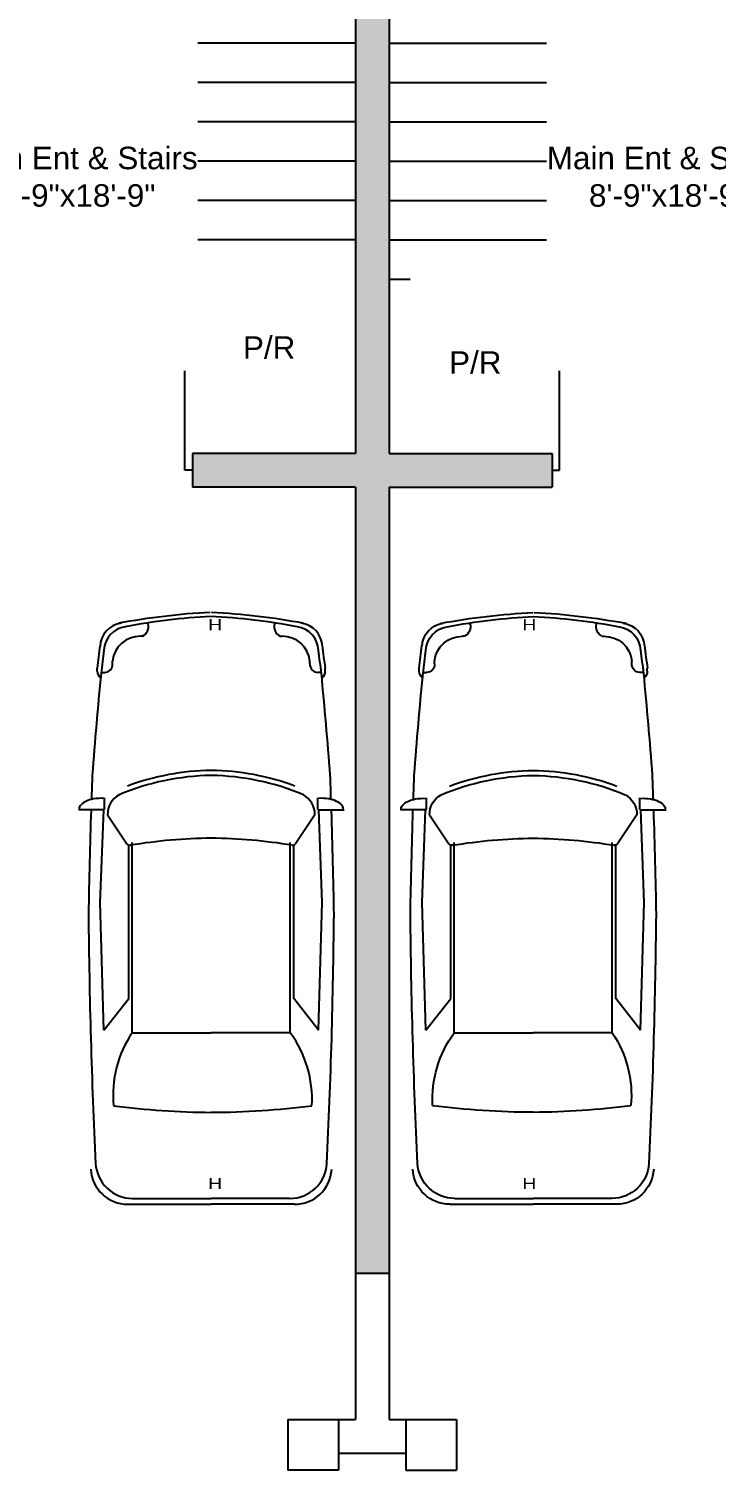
# Model space of a CAD drawing. Extents: x 11 to 612, y 7 to 1092.
# Drawn here: x 218.9 to 402.3, y 7.1 to 391.9 of the extents above; entities that cross this region are included whole.
import ezdxf

# ---------------------------------------------------------------- set-up
doc = ezdxf.new("R2010")
doc.units = 0
doc.header["$MEASUREMENT"] = 0
for name, color, linetype in [('DOORS', 42, 'CONTINUOUS'), ('FURN', 144, 'CONTINUOUS'), ('FURNITURE', 44, 'CONTINUOUS'), ('LABELS', 61, 'CONTINUOUS'), ('LINE', 7, 'CONTINUOUS'), ('STAIRS', 41, 'CONTINUOUS'), ('WALLS', 7, 'CONTINUOUS')]:
    doc.layers.add(name, color=color, linetype=linetype)
doc.styles.get("Standard").update_dxf_attribs({"font": 'arial.ttf'})

# ---------------------------------------------------------------- blocks, each defined once
blk = doc.blocks.new('A$C092F29D2')
at = {"layer": 'FURN'}
for p, q in [((16.77, 140.74), (16.9, 140.89)), ((47.69, 140.74), (47.56, 140.89)), ((15.55, 137.86), (15.06, 137.86)), ((48.91, 137.86), (49.4, 137.86)), ((4.6, 129.43), (4.58, 130.1)), ((4.58, 129.4), (4.58, 129.89)), ((8.29, 131.19), (8.29, 131.86)), ((8.31, 131.15), (8.29, 131.64)), ((56.15, 131.15), (56.17, 131.64)), ((56.17, 131.19), (56.17, 131.86)), ((59.86, 129.43), (59.88, 130.1)), ((59.88, 129.4), (59.88, 129.89)), ((5.51, 129.05), (6.38, 129.08)), ((58.95, 129.05), (58.07, 129.08)), ((6.34, 95.85), (6.34, 98.65)), ((58.12, 95.85), (58.12, 98.65)), ((6.34, 95.73), (0, 95.73)), ((5.32, 73.22), (6.14, 95.73)), ((7.1, 94.53), (11.76, 87.53)), ((57.36, 94.53), (52.7, 87.53)), ((58.12, 95.73), (64.46, 95.73)), ((59.14, 73.22), (58.32, 95.72)), ((13.05, 41.62), (13.05, 87.83)), ((51.41, 41.62), (51.41, 87.83)), ((12.22, 49.96), (12.22, 87.29)), ((52.24, 49.96), (52.24, 87.29)), ((6.18, 42.28), (5.32, 73.22)), ((58.28, 42.28), (59.14, 73.22)), ((6.18, 42.28), (12.22, 49.96)), ((58.28, 42.28), (52.24, 49.96)), ((13.05, 41.62), (32.23, 41.62)), ((51.41, 41.62), (32.23, 41.62)), ((12, 0), (32.23, 0)), ((13.16, 1.42), (32.23, 1.42)), ((51.3, 1.42), (32.23, 1.42)), ((52.46, 0), (32.23, 0))]:
    blk.add_line(p, q, dxfattribs=at)
for points in [[(6.21, 98.52, 0.053925), (3.7, 98.38, 0.068663), (1.81, 97.8, 0.12092), (0.45, 96.7, 0.217811), (0.22, 95.72)], [(64.24, 95.72, 0.217811), (64.01, 96.7, 0.12092), (62.65, 97.8, 0.068663), (60.76, 98.38, 0.053925), (58.25, 98.52)]]:
    blk.add_lwpolyline(points, format="xyb", dxfattribs=at)
for centre, radius, start, end in [((41.69, -31.86), 175.81, 93.1576, 100.4789), ((22.52, -34.59), 178.53, 79.6016, 86.8669), ((11.25, 135.15), 6, 98.2942, 177.6821), ((12.21, 134.22), 6, 98.2942, 177.6821), ((38.83, 0.7), 142.14, 92.6958, 101.1486), ((14.34, 140.22), 2.65, 297.1776, 14.8325), ((25.4, -1.66), 144.5, 78.9431, 87.3266), ((50.12, 140.22), 2.65, 165.1675, 242.8224), ((52.25, 134.22), 6, 2.3179, 81.7058), ((53.2, 135.15), 6, 2.3179, 81.7058), ((14.96, 131.15), 6.71, 89.0761, 173.9573), ((49.5, 131.15), 6.71, 6.0427, 90.9239), ((1654.39, -79.01), 1663.05, 172.58371, 172.77674), ((1655.35, -80.2), 1663.05, 172.58371, 172.77674), ((-1590.89, -80.2), 1663.05, 7.22326, 7.41629), ((-1589.93, -79.01), 1663.05, 7.22326, 7.41629), ((6.31, 131.08), 2, 272.0833, 2.0833), ((58.15, 131.08), 2, 177.9167, 267.9167), ((1228.94, 11.25), 1229.08, 174.50711, 175.66592), ((6.58, 129.38), 2, 179.5774, 232.4672), ((-1164.48, 11.25), 1229.08, 4.33408, 5.49289), ((57.88, 129.38), 2, 307.5328, 0.4226), ((32.96, 44.79), 60.51, 90.6897, 110.3474), ((31.5, 44.79), 60.51, 69.6526, 89.3103), ((1705.72, 40.48), 1703.54, 177.85842, 178.05632), ((33.05, 44.52), 59.56, 90.787, 112.8806), ((31.41, 44.52), 59.56, 67.1194, 89.213), ((-1641.26, 40.48), 1703.54, 1.94368, 2.14158), ((12.5, 94.67), 5.4, 118.9076, 181.4498), ((51.96, 94.67), 5.4, 358.5502, 61.0924), ((1705.72, 40.48), 1703.54, 178.14124, 178.99503), ((-1641.26, 40.48), 1703.54, 1.00497, 1.85076), ((12.46, 87.93), 0.81, 210.2564, 280.6093), ((33.64, -40.17), 129.04, 90.6284, 99.3835), ((30.81, -40.17), 129.04, 80.6165, 89.3716), ((52, 87.93), 0.81, 259.3907, 329.7436), ((1538.27, 84.17), 1535.88, 180.51542, 182.77151), ((-1473.81, 84.17), 1535.88, 357.22849, 359.48458), ((35.46, 26.51), 27.03, 146.0028, 185.4682), ((29.09, 25.39), 27.6, 356.975, 36.027), ((33.02, 208.97), 186.66, 262.4659, 269.7568), ((31.41, 220.8), 198.48, 270.2356, 277.3058), ((12, 9), 9, 183.272, 270), ((13.16, 10.42), 9, 183.272, 270), ((51.3, 10.42), 9, 270, 356.728), ((52.46, 9), 9, 270, 356.728)]:
    blk.add_arc(centre, radius, start, end, dxfattribs=at)
at = {"layer": 'FURN', "width": 1.25}
for p in [(31.48, 139.33), (31.48, 3.7)]:
    blk.add_text('H', height=2.7, dxfattribs=at).set_placement(p)

msp = doc.modelspace()

# ---------------------------------------------------------------- hatches: boundary and pattern name
at = {"layer": 'LINE'}
msp.add_hatch(color=6, dxfattribs=at).paths.add_polyline_path([(315.03, 989.58), (319.53, 989.58), (319.53, 994.08), (315.03, 994.08), (315.03, 1001.58), (315.03, 1082.58), (393.03, 1082.58), (393.03, 1078.08), (402.03, 1078.08), (402.03, 1091.58), (219.03, 1091.58), (219.03, 1082.58), (306.03, 1082.58), (306.03, 994.08), (301.53, 994.08), (301.53, 989.58), (306.03, 989.58), (306.03, 791.58), (301.53, 791.58), (301.53, 787.08), (306.03, 787.08), (306.03, 512.58), (253.53, 512.58), (253.53, 503.58), (306.03, 503.58), (306.03, 278.58), (262.53, 278.58), (262.53, 269.58), (306.03, 269.58), (306.03, 59.58), (315.03, 59.58), (315.03, 269.58), (358.53, 269.58), (358.53, 278.58), (315.03, 278.58), (315.03, 503.58), (367.53, 503.58), (367.53, 512.58), (315.03, 512.58), (315.03, 787.08), (319.53, 787.08), (319.53, 791.58), (315.03, 791.58)])

# ---------------------------------------------------------------- linework, layer by layer
at = {"layer": 'DOORS'}
for p, q in [((260.53, 274.08), (260.53, 300.58)), ((360.53, 274.08), (360.53, 300.58)), ((262.53, 274.08), (260.53, 274.08))]:
    msp.add_line(p, q, dxfattribs=at)
at = {"layer": 'LINE'}
for p, q in [((358.53, 274.08), (360.53, 274.08)), ((315.03, 59.58), (306.03, 59.58))]:
    msp.add_line(p, q, dxfattribs=at)
at = {"layer": 'STAIRS'}
for p, q in [((306.03, 388.08), (264.03, 388.08)), ((315.03, 388.08), (357.03, 388.08)), ((306.03, 377.58), (264.03, 377.58)), ((315.03, 377.58), (357.03, 377.58)), ((306.03, 367.08), (264.03, 367.08)), ((315.03, 367.08), (357.03, 367.08)), ((306.03, 356.58), (264.03, 356.58)), ((315.03, 356.58), (357.03, 356.58)), ((306.03, 346.08), (264.03, 346.08)), ((315.03, 346.08), (357.03, 346.08)), ((306.03, 335.58), (264.03, 335.58)), ((315.03, 335.58), (357.03, 335.58))]:
    msp.add_line(p, q, dxfattribs=at)
at = {"layer": 'WALLS'}
for p, q in [((306.03, 503.58), (306.03, 278.58)), ((315.03, 503.58), (315.03, 278.58)), ((306.03, 278.58), (262.53, 278.58)), ((262.53, 278.58), (262.53, 269.58)), ((315.03, 278.58), (358.53, 278.58)), ((358.53, 278.58), (358.53, 269.58)), ((306.03, 269.58), (262.53, 269.58)), ((306.03, 269.58), (306.03, 59.58)), ((315.03, 269.58), (315.03, 59.58)), ((315.03, 269.58), (358.53, 269.58))]:
    msp.add_line(p, q, dxfattribs=at)
at = {"layer": 'WALLS', "color": 8}
for p, q in [((315.03, 325.08), (320.67, 325.08)), ((306.03, 59.58), (306.03, 20.58)), ((315.03, 59.58), (315.03, 20.58)), ((288.03, 20.58), (306.03, 20.58)), ((288.03, 20.58), (288.03, 7.08)), ((301.53, 20.58), (301.53, 7.08)), ((315.03, 20.58), (333.03, 20.58)), ((319.53, 20.58), (319.53, 7.08)), ((333.03, 20.58), (333.03, 7.08)), ((301.53, 11.58), (319.53, 11.58)), ((301.53, 7.08), (288.03, 7.08)), ((319.53, 7.08), (333.03, 7.08))]:
    msp.add_line(p, q, dxfattribs=at)

# ---------------------------------------------------------------- block references
at = {"layer": 'FURNITURE'}
for p, xscale, yscale, zscale in [((232.12, 78.08), 1.100000000005821, 1.100000000005821, 1.100000000005821), ((388.93, 78.08), -1.100000000005821, 1.099999999998545, 1.1)]:
    msp.add_blockref('A$C092F29D2', p, dxfattribs=dict(at, xscale=xscale, yscale=yscale, zscale=zscale))

# ---------------------------------------------------------------- texts
at = {"layer": 'LABELS', "char_height": 6, "width": 63.8122, "attachment_point": 8}
for s, insert in [('Main Ent & Stairs\\P8\'-9"x18\'-9"', (231.58, 344.36)), ('Main Ent & Stairs\\P8\'-9"x18\'-9"', (389.47, 344.36)), ('{\\C1;P/R}', (283.02, 303.75)), ('{\\C1;P/R}', (338.02, 299.75))]:
    msp.add_mtext(s, dxfattribs=dict(at, insert=insert))

doc.saveas('drawing.dxf')
